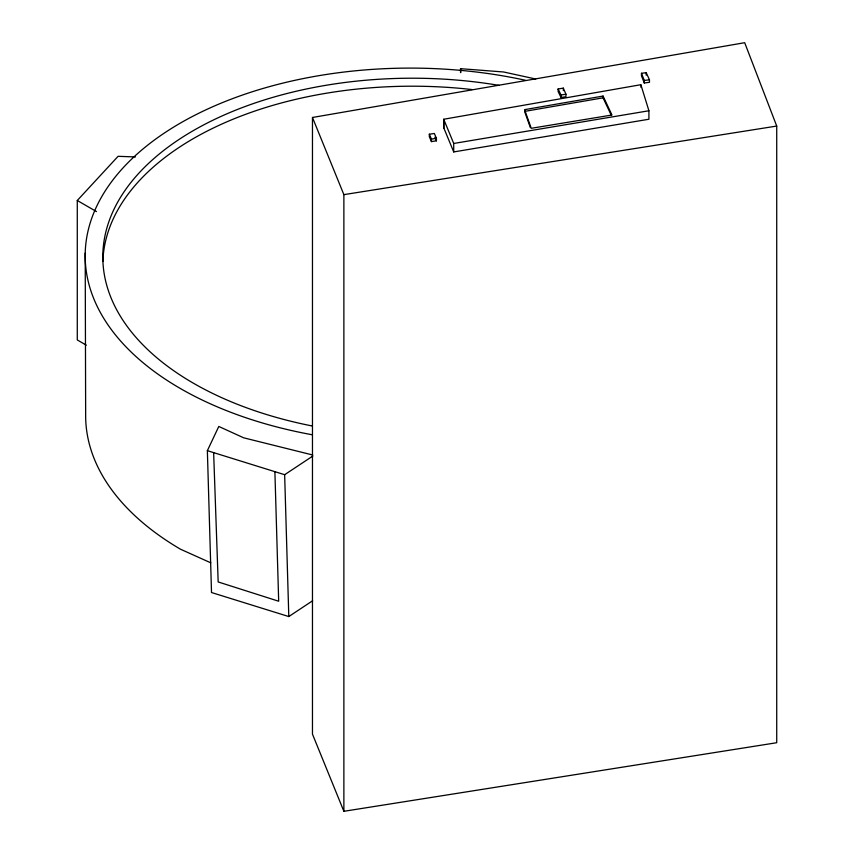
<?xml version="1.0" encoding="UTF-8"?>
<svg xmlns="http://www.w3.org/2000/svg" width="854" height="854" viewBox="0 0 854 854"><rect width="100%" height="100%" fill="white"/><g stroke="black" fill="none" stroke-linecap="round" stroke-linejoin="round"><path stroke-width="1.28" d="M312.66 600.746L288.801 616.556L211.514 592.527L207.362 450.677L218.795 426.456L243.678 437.814L312.66 454.99M86.329 345.176L77.276 339.945L77.276 200.498L118.087 156.314L135.38 156.933M207.362 450.677L284.649 474.707L312.852 456.025M443.706 119.25L640.863 84.706L648.912 110.753L648.912 119.24L453.72 151.937L443.706 127.716L443.706 119.25L453.72 143.451L453.72 151.937M312.468 117.478L744.688 42.7L776.724 126.061L776.724 742.724L343.874 811.3L312.468 734.141L312.468 117.478L343.874 194.637L343.874 811.3M603.063 96.064L524.58 109.654L531.252 128.303L611.966 115.012L603.063 96.064L603.063 97.826L611.411 115.589M603.063 97.826L524.58 111.404L530.355 127.577M453.72 143.472L648.912 110.764M558.121 88.965L563.33 88.133L565.946 94.207L565.946 96.715L561.003 97.495L558.121 91.463L558.121 88.965L561.003 94.997L561.003 97.495M561.003 94.997L565.946 94.207M429.338 134.217L431.441 139.095L436.426 138.305L436.426 140.814L431.441 141.604L429.338 136.715L429.338 134.217L434.355 133.491L436.426 138.305M343.874 194.637L776.724 126.061M641.471 73.295L646.2 72.675L649.467 79.796L649.467 82.294L644.29 82.977L641.471 75.792L641.471 73.295L644.29 80.468L644.29 82.977M644.29 80.468L649.467 79.796M460.541 72.611L460.541 68.683L503.614 71.982L535.736 79.016M210.799 562.839L180.44 549.186A329.548 190.261 0 0 1 85.656 414.233L85.208 253.083M77.276 200.498L96.502 211.6M434.878 137.195L436.426 140.814M460.541 68.683L460.733 72.505M213.639 452.631L218.176 581.948L278.682 601.237L274.892 471.675M284.649 474.707L288.801 616.556M646.2 72.675L646.2 75.184M641.044 85.058L641.044 87.471M563.33 88.133L563.33 90.631M443.888 119.592L443.888 128.057M431.441 139.095L431.441 141.604M312.329 434.782A325.118 187.699 0 0 1 103.142 194.274A325.118 187.699 0 0 1 525.391 80.255M312.222 425.975A309.49 178.689 0 0 1 117.254 202.932A309.49 178.689 0 0 1 499.099 85.379M102.864 261.484A309.49 178.689 0 0 1 471.878 89.542"/></g></svg>
